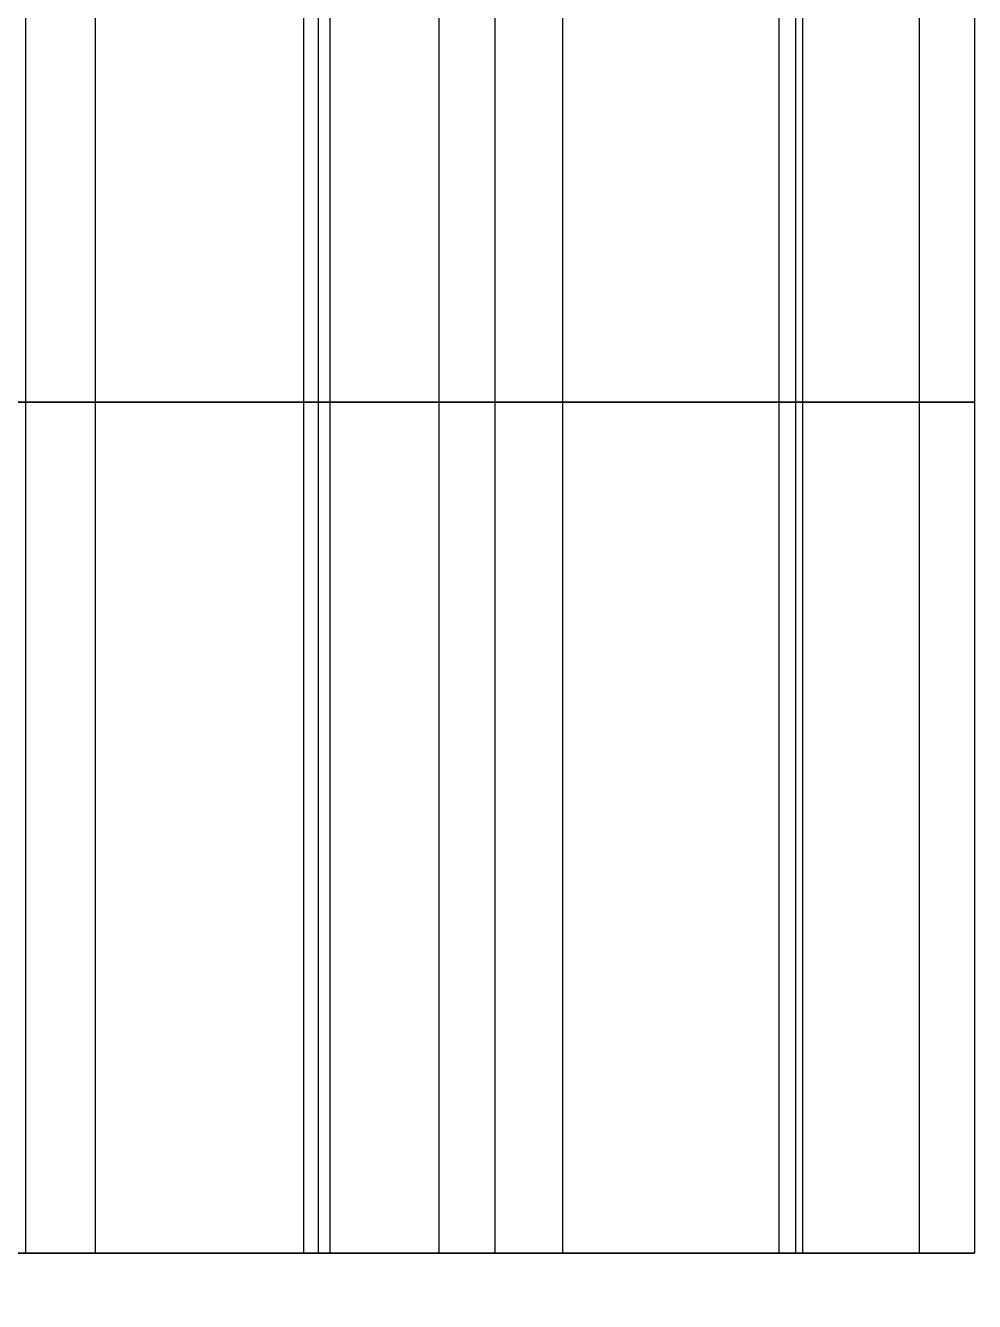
# Model space of a CAD drawing. Extents: x -60 to 60, y -153 to -30.
# Drawn here: x -32.312 to -28.965, y -90.171 to -85.672 of the extents above; entities that cross this region are included whole.
import ezdxf

# ---------------------------------------------------------------- set-up
doc = ezdxf.new("R2010")
doc.units = 0
doc.layers.add('Cut051006', color=7, linetype='CONTINUOUS')

msp = doc.modelspace()

# ---------------------------------------------------------------- linework, layer by layer
at = {"layer": 'Cut051006'}
for p, q in [((-32.312, -84, 104.173), (-32.312, -87, 104.173)), ((-32.312, -84, 104.173), (-32.312, -87, 104.173)), ((-32.312, -84, 10.4771), (-32.312, -87, 10.4771)), ((-32.312, -84, 10.4771), (-32.312, -87, 10.4771)), ((-32.0659, -84, 103.972), (-32.0659, -87, 103.972)), ((-32.0659, -84, 103.972), (-32.0659, -87, 103.972)), ((-32.0659, -84, 10.6773), (-32.0659, -87, 10.6773)), ((-32.0659, -84, 10.6773), (-32.0659, -87, 10.6773)), ((-31.3322, -84, 104.833), (-31.3322, -87, 104.833)), ((-31.3322, -84, 104.833), (-31.3322, -87, 104.833)), ((-31.3322, -84, 9.81624), (-31.3322, -87, 9.81624)), ((-31.3322, -84, 9.81624), (-31.3322, -87, 9.81624)), ((-31.2799, -84, 105.025), (-31.2799, -87, 105.025)), ((-31.2799, -84, 105.025), (-31.2799, -87, 105.025)), ((-31.2799, -84, 9.62443), (-31.2799, -87, 9.62443)), ((-31.2799, -84, 9.62443), (-31.2799, -87, 9.62443)), ((-31.2387, -84, 104.53), (-31.2387, -87, 104.53)), ((-31.2387, -84, 104.53), (-31.2387, -87, 104.53)), ((-31.2387, -84, 10.1194), (-31.2387, -87, 10.1194)), ((-31.2387, -84, 10.1194), (-31.2387, -87, 10.1194)), ((-30.8538, -84, 105.302), (-30.8538, -87, 105.302)), ((-30.8538, -84, 105.302), (-30.8538, -87, 105.302)), ((-30.8538, -84, 9.34768), (-30.8538, -87, 9.34768)), ((-30.8538, -84, 9.34768), (-30.8538, -87, 9.34768)), ((-30.6573, -84, 105.272), (-30.6573, -87, 105.272)), ((-30.6573, -84, 105.272), (-30.6573, -87, 105.272)), ((-30.6573, -84, 9.37796), (-30.6573, -87, 9.37796)), ((-30.6573, -84, 9.37796), (-30.6573, -87, 9.37796)), ((-30.4184, -84, 105.063), (-30.4184, -87, 105.063)), ((-30.4184, -84, 105.063), (-30.4184, -87, 105.063)), ((-30.4184, -84, 9.58665), (-30.4184, -87, 9.58665)), ((-30.4184, -84, 9.58665), (-30.4184, -87, 9.58665)), ((-29.6551, -84, 105.898), (-29.6551, -87, 105.898)), ((-29.6551, -84, 105.898), (-29.6551, -87, 105.898)), ((-29.6551, -84, 8.7517), (-29.6551, -87, 8.7517)), ((-29.6551, -84, 8.7517), (-29.6551, -87, 8.7517)), ((-29.5962, -84, 106.088), (-29.5962, -87, 106.088)), ((-29.5962, -84, 106.088), (-29.5962, -87, 106.088)), ((-29.5962, -84, 8.56183), (-29.5962, -87, 8.56183)), ((-29.5962, -84, 8.56183), (-29.5962, -87, 8.56183)), ((-29.5723, -84, 105.592), (-29.5723, -87, 105.592)), ((-29.5723, -84, 105.592), (-29.5723, -87, 105.592)), ((-29.5723, -84, 9.05792), (-29.5723, -87, 9.05792)), ((-29.5723, -84, 9.05792), (-29.5723, -87, 9.05792)), ((-29.1606, -84, 106.35), (-29.1606, -87, 106.35)), ((-29.1606, -84, 106.35), (-29.1606, -87, 106.35)), ((-29.1606, -84, 8.30013), (-29.1606, -87, 8.30013)), ((-29.1606, -84, 8.30013), (-29.1606, -87, 8.30013)), ((-28.9653, -84, 106.312), (-28.9653, -87, 106.312)), ((-28.9653, -84, 106.312), (-28.9653, -87, 106.312)), ((-28.9653, -84, 8.33724), (-28.9653, -87, 8.33724)), ((-28.9653, -84, 8.33724), (-28.9653, -87, 8.33724)), ((-32.312, -87, 104.173), (-32.312, -90, 104.173)), ((-32.312, -87, 104.173), (-32.312, -90, 104.173)), ((-32.312, -87, 10.4771), (-32.312, -90, 10.4771)), ((-32.312, -87, 10.4771), (-32.312, -90, 10.4771)), ((-32.0659, -87, 103.972), (-32.0659, -90, 103.972)), ((-32.0659, -87, 103.972), (-32.0659, -90, 103.972)), ((-32.0659, -87, 10.6773), (-32.0659, -90, 10.6773)), ((-32.0659, -87, 10.6773), (-32.0659, -90, 10.6773)), ((-31.3322, -87, 104.833), (-31.3322, -90, 104.833)), ((-31.3322, -87, 104.833), (-31.3322, -90, 104.833)), ((-31.3322, -87, 9.81624), (-31.3322, -90, 9.81624)), ((-31.3322, -87, 9.81624), (-31.3322, -90, 9.81624)), ((-31.2799, -87, 105.025), (-31.2799, -90, 105.025)), ((-31.2799, -87, 105.025), (-31.2799, -90, 105.025)), ((-31.2799, -87, 9.62443), (-31.2799, -90, 9.62443)), ((-31.2799, -87, 9.62443), (-31.2799, -90, 9.62443)), ((-31.2387, -87, 104.53), (-31.2387, -90, 104.53)), ((-31.2387, -87, 104.53), (-31.2387, -90, 104.53)), ((-31.2387, -87, 10.1194), (-31.2387, -90, 10.1194)), ((-31.2387, -87, 10.1194), (-31.2387, -90, 10.1194)), ((-30.8538, -87, 105.302), (-30.8538, -90, 105.302)), ((-30.8538, -87, 105.302), (-30.8538, -90, 105.302)), ((-30.8538, -87, 9.34768), (-30.8538, -90, 9.34768)), ((-30.8538, -87, 9.34768), (-30.8538, -90, 9.34768)), ((-30.6573, -87, 105.272), (-30.6573, -90, 105.272)), ((-30.6573, -87, 105.272), (-30.6573, -90, 105.272)), ((-30.6573, -87, 9.37796), (-30.6573, -90, 9.37796)), ((-30.6573, -87, 9.37796), (-30.6573, -90, 9.37796)), ((-30.4184, -87, 105.063), (-30.4184, -90, 105.063)), ((-30.4184, -87, 105.063), (-30.4184, -90, 105.063)), ((-30.4184, -87, 9.58665), (-30.4184, -90, 9.58665)), ((-30.4184, -87, 9.58665), (-30.4184, -90, 9.58665)), ((-29.6551, -87, 105.898), (-29.6551, -90, 105.898)), ((-29.6551, -87, 105.898), (-29.6551, -90, 105.898)), ((-29.6551, -87, 8.7517), (-29.6551, -90, 8.7517)), ((-29.6551, -87, 8.7517), (-29.6551, -90, 8.7517)), ((-29.5962, -87, 106.088), (-29.5962, -90, 106.088)), ((-29.5962, -87, 106.088), (-29.5962, -90, 106.088)), ((-29.5962, -87, 8.56183), (-29.5962, -90, 8.56183)), ((-29.5962, -87, 8.56183), (-29.5962, -90, 8.56183)), ((-29.5723, -87, 105.592), (-29.5723, -90, 105.592)), ((-29.5723, -87, 105.592), (-29.5723, -90, 105.592)), ((-29.5723, -87, 9.05792), (-29.5723, -90, 9.05792)), ((-29.5723, -87, 9.05792), (-29.5723, -90, 9.05792)), ((-29.1606, -87, 106.35), (-29.1606, -90, 106.35)), ((-29.1606, -87, 106.35), (-29.1606, -90, 106.35)), ((-29.1606, -87, 8.30013), (-29.1606, -90, 8.30013)), ((-29.1606, -87, 8.30013), (-29.1606, -90, 8.30013)), ((-28.9653, -87, 106.312), (-28.9653, -90, 106.312)), ((-28.9653, -87, 106.312), (-28.9653, -90, 106.312)), ((-28.9653, -87, 8.33724), (-28.9653, -90, 8.33724)), ((-28.9653, -87, 8.33724), (-28.9653, -90, 8.33724))]:
    msp.add_line(p, q, dxfattribs=at)
for centre in [(0, -90), (0, -90), (0, -93), (0, -93)]:
    msp.add_circle(centre, 60, dxfattribs=at)
for points, degree, knots in [([(-32.312, -87, 104.173), (-32.3469, -87, 104.213), (-32.4062, -87, 104.222), (-32.466, -87, 104.227), (-32.5094, -87, 104.196)], 2, [0, 0, 0, 0.724386, 0.724386, 1.44877, 1.44877, 1.44877]), ([(-32.5094, -87, 10.4537), (-32.466, -87, 10.4229), (-32.4062, -87, 10.428), (-32.3469, -87, 10.437), (-32.312, -87, 10.4771)], 2, [0, 0, 0, 0.724386, 0.724386, 1.44877, 1.44877, 1.44877]), ([(-32.312, -87, 104.173), (-32.3469, -87, 104.213), (-32.4062, -87, 104.222), (-32.466, -87, 104.227), (-32.5094, -87, 104.196)], 2, [0, 0, 0, 0.724386, 0.724386, 1.44877, 1.44877, 1.44877]), ([(-32.5094, -87, 10.4537), (-32.466, -87, 10.4229), (-32.4062, -87, 10.428), (-32.3469, -87, 10.437), (-32.312, -87, 10.4771)], 2, [0, 0, 0, 0.724386, 0.724386, 1.44877, 1.44877, 1.44877]), ([(-32.312, -87, 104.173), (-32.3469, -87, 104.213), (-32.4062, -87, 104.222), (-32.466, -87, 104.227), (-32.5094, -87, 104.196)], 2, [0, 0, 0, 0.724386, 0.724386, 1.44877, 1.44877, 1.44877]), ([(-32.5094, -87, 10.4537), (-32.466, -87, 10.4229), (-32.4062, -87, 10.428), (-32.3469, -87, 10.437), (-32.312, -87, 10.4771)], 2, [0, 0, 0, 0.724386, 0.724386, 1.44877, 1.44877, 1.44877]), ([(-32.312, -87, 104.173), (-32.3469, -87, 104.213), (-32.4062, -87, 104.222), (-32.466, -87, 104.227), (-32.5094, -87, 104.196)], 2, [0, 0, 0, 0.724386, 0.724386, 1.44877, 1.44877, 1.44877]), ([(-32.5094, -87, 10.4537), (-32.466, -87, 10.4229), (-32.4062, -87, 10.428), (-32.3469, -87, 10.437), (-32.312, -87, 10.4771)], 2, [0, 0, 0, 0.724386, 0.724386, 1.44877, 1.44877, 1.44877]), ([(-31.2387, -87, 104.53), (-31.227, -87, 104.448), (-31.2327, -87, 104.35), (-31.2712, -87, 104.251), (-31.3088, -87, 104.153), (-31.3814, -87, 104.057), (-31.478, -87, 103.993), (-31.5739, -87, 103.927), (-31.69, -87, 103.896), (-31.7952, -87, 103.898), (-31.901, -87, 103.899), (-31.9943, -87, 103.931), (-32.0659, -87, 103.972)], 3, [0, 0, 0, 0, 0.558599, 0.558599, 0.558599, 1.1172, 1.1172, 1.1172, 1.6758, 1.6758, 1.6758, 2.2344, 2.2344, 2.2344, 2.2344]), ([(-32.0659, -87, 10.6773), (-31.9943, -87, 10.7189), (-31.901, -87, 10.7504), (-31.7952, -87, 10.7517), (-31.69, -87, 10.7536), (-31.5739, -87, 10.7222), (-31.478, -87, 10.6568), (-31.3814, -87, 10.5924), (-31.3088, -87, 10.4965), (-31.2712, -87, 10.3983), (-31.2327, -87, 10.2997), (-31.227, -87, 10.2013), (-31.2387, -87, 10.1194)], 3, [0, 0, 0, 0, 0.558599, 0.558599, 0.558599, 1.1172, 1.1172, 1.1172, 1.6758, 1.6758, 1.6758, 2.2344, 2.2344, 2.2344, 2.2344]), ([(-31.2387, -87, 104.53), (-31.227, -87, 104.448), (-31.2327, -87, 104.35), (-31.2712, -87, 104.251), (-31.3088, -87, 104.153), (-31.3814, -87, 104.057), (-31.478, -87, 103.993), (-31.5739, -87, 103.927), (-31.69, -87, 103.896), (-31.7952, -87, 103.898), (-31.901, -87, 103.899), (-31.9943, -87, 103.931), (-32.0659, -87, 103.972)], 3, [0, 0, 0, 0, 0.558599, 0.558599, 0.558599, 1.1172, 1.1172, 1.1172, 1.6758, 1.6758, 1.6758, 2.2344, 2.2344, 2.2344, 2.2344]), ([(-32.0659, -87, 10.6773), (-31.9943, -87, 10.7189), (-31.901, -87, 10.7504), (-31.7952, -87, 10.7517), (-31.69, -87, 10.7536), (-31.5739, -87, 10.7222), (-31.478, -87, 10.6568), (-31.3814, -87, 10.5924), (-31.3088, -87, 10.4965), (-31.2712, -87, 10.3983), (-31.2327, -87, 10.2997), (-31.227, -87, 10.2013), (-31.2387, -87, 10.1194)], 3, [0, 0, 0, 0, 0.558599, 0.558599, 0.558599, 1.1172, 1.1172, 1.1172, 1.6758, 1.6758, 1.6758, 2.2344, 2.2344, 2.2344, 2.2344]), ([(-31.2387, -87, 104.53), (-31.227, -87, 104.448), (-31.2327, -87, 104.35), (-31.2712, -87, 104.251), (-31.3088, -87, 104.153), (-31.3814, -87, 104.057), (-31.478, -87, 103.993), (-31.5739, -87, 103.927), (-31.69, -87, 103.896), (-31.7952, -87, 103.898), (-31.901, -87, 103.899), (-31.9943, -87, 103.931), (-32.0659, -87, 103.972)], 3, [0, 0, 0, 0, 0.558599, 0.558599, 0.558599, 1.1172, 1.1172, 1.1172, 1.6758, 1.6758, 1.6758, 2.2344, 2.2344, 2.2344, 2.2344]), ([(-32.0659, -87, 10.6773), (-31.9943, -87, 10.7189), (-31.901, -87, 10.7504), (-31.7952, -87, 10.7517), (-31.69, -87, 10.7536), (-31.5739, -87, 10.7222), (-31.478, -87, 10.6568), (-31.3814, -87, 10.5924), (-31.3088, -87, 10.4965), (-31.2712, -87, 10.3983), (-31.2327, -87, 10.2997), (-31.227, -87, 10.2013), (-31.2387, -87, 10.1194)], 3, [0, 0, 0, 0, 0.558599, 0.558599, 0.558599, 1.1172, 1.1172, 1.1172, 1.6758, 1.6758, 1.6758, 2.2344, 2.2344, 2.2344, 2.2344]), ([(-31.2387, -87, 104.53), (-31.227, -87, 104.448), (-31.2327, -87, 104.35), (-31.2712, -87, 104.251), (-31.3088, -87, 104.153), (-31.3814, -87, 104.057), (-31.478, -87, 103.993), (-31.5739, -87, 103.927), (-31.69, -87, 103.896), (-31.7952, -87, 103.898), (-31.901, -87, 103.899), (-31.9943, -87, 103.931), (-32.0659, -87, 103.972)], 3, [0, 0, 0, 0, 0.558599, 0.558599, 0.558599, 1.1172, 1.1172, 1.1172, 1.6758, 1.6758, 1.6758, 2.2344, 2.2344, 2.2344, 2.2344]), ([(-32.0659, -87, 10.6773), (-31.9943, -87, 10.7189), (-31.901, -87, 10.7504), (-31.7952, -87, 10.7517), (-31.69, -87, 10.7536), (-31.5739, -87, 10.7222), (-31.478, -87, 10.6568), (-31.3814, -87, 10.5924), (-31.3088, -87, 10.4965), (-31.2712, -87, 10.3983), (-31.2327, -87, 10.2997), (-31.227, -87, 10.2013), (-31.2387, -87, 10.1194)], 3, [0, 0, 0, 0, 0.558599, 0.558599, 0.558599, 1.1172, 1.1172, 1.1172, 1.6758, 1.6758, 1.6758, 2.2344, 2.2344, 2.2344, 2.2344]), ([(-31.2799, -87, 105.025), (-31.3247, -87, 104.997), (-31.3424, -87, 104.939), (-31.3562, -87, 104.881), (-31.3322, -87, 104.833)], 2, [0, 0, 0, 0.724386, 0.724386, 1.44877, 1.44877, 1.44877]), ([(-31.3322, -87, 9.81624), (-31.3562, -87, 9.76881), (-31.3424, -87, 9.71043), (-31.3247, -87, 9.65311), (-31.2799, -87, 9.62443)], 2, [0, 0, 0, 0.724386, 0.724386, 1.44877, 1.44877, 1.44877]), ([(-31.2799, -87, 105.025), (-31.3247, -87, 104.997), (-31.3424, -87, 104.939), (-31.3562, -87, 104.881), (-31.3322, -87, 104.833)], 2, [0, 0, 0, 0.724386, 0.724386, 1.44877, 1.44877, 1.44877]), ([(-31.3322, -87, 9.81624), (-31.3562, -87, 9.76881), (-31.3424, -87, 9.71043), (-31.3247, -87, 9.65311), (-31.2799, -87, 9.62443)], 2, [0, 0, 0, 0.724386, 0.724386, 1.44877, 1.44877, 1.44877]), ([(-31.2799, -87, 105.025), (-31.3247, -87, 104.997), (-31.3424, -87, 104.939), (-31.3562, -87, 104.881), (-31.3322, -87, 104.833)], 2, [0, 0, 0, 0.724386, 0.724386, 1.44877, 1.44877, 1.44877]), ([(-31.3322, -87, 9.81624), (-31.3562, -87, 9.76881), (-31.3424, -87, 9.71043), (-31.3247, -87, 9.65311), (-31.2799, -87, 9.62443)], 2, [0, 0, 0, 0.724386, 0.724386, 1.44877, 1.44877, 1.44877]), ([(-31.2799, -87, 105.025), (-31.3247, -87, 104.997), (-31.3424, -87, 104.939), (-31.3562, -87, 104.881), (-31.3322, -87, 104.833)], 2, [0, 0, 0, 0.724386, 0.724386, 1.44877, 1.44877, 1.44877]), ([(-31.3322, -87, 9.81624), (-31.3562, -87, 9.76881), (-31.3424, -87, 9.71043), (-31.3247, -87, 9.65311), (-31.2799, -87, 9.62443)], 2, [0, 0, 0, 0.724386, 0.724386, 1.44877, 1.44877, 1.44877]), ([(-30.6573, -87, 105.272), (-30.6909, -87, 105.313), (-30.7498, -87, 105.324), (-30.8094, -87, 105.331), (-30.8538, -87, 105.302)], 2, [0, 0, 0, 0.724386, 0.724386, 1.44877, 1.44877, 1.44877]), ([(-30.8538, -87, 9.34768), (-30.8094, -87, 9.31846), (-30.7498, -87, 9.32559), (-30.6909, -87, 9.33672), (-30.6573, -87, 9.37796)], 2, [0, 0, 0, 0.724386, 0.724386, 1.44877, 1.44877, 1.44877]), ([(-30.6573, -87, 105.272), (-30.6909, -87, 105.313), (-30.7498, -87, 105.324), (-30.8094, -87, 105.331), (-30.8538, -87, 105.302)], 2, [0, 0, 0, 0.724386, 0.724386, 1.44877, 1.44877, 1.44877]), ([(-30.8538, -87, 9.34768), (-30.8094, -87, 9.31846), (-30.7498, -87, 9.32559), (-30.6909, -87, 9.33672), (-30.6573, -87, 9.37796)], 2, [0, 0, 0, 0.724386, 0.724386, 1.44877, 1.44877, 1.44877]), ([(-30.6573, -87, 105.272), (-30.6909, -87, 105.313), (-30.7498, -87, 105.324), (-30.8094, -87, 105.331), (-30.8538, -87, 105.302)], 2, [0, 0, 0, 0.724386, 0.724386, 1.44877, 1.44877, 1.44877]), ([(-30.8538, -87, 9.34768), (-30.8094, -87, 9.31846), (-30.7498, -87, 9.32559), (-30.6909, -87, 9.33672), (-30.6573, -87, 9.37796)], 2, [0, 0, 0, 0.724386, 0.724386, 1.44877, 1.44877, 1.44877]), ([(-30.6573, -87, 105.272), (-30.6909, -87, 105.313), (-30.7498, -87, 105.324), (-30.8094, -87, 105.331), (-30.8538, -87, 105.302)], 2, [0, 0, 0, 0.724386, 0.724386, 1.44877, 1.44877, 1.44877]), ([(-30.8538, -87, 9.34768), (-30.8094, -87, 9.31846), (-30.7498, -87, 9.32559), (-30.6909, -87, 9.33672), (-30.6573, -87, 9.37796)], 2, [0, 0, 0, 0.724386, 0.724386, 1.44877, 1.44877, 1.44877]), ([(-29.5723, -87, 105.592), (-29.5634, -87, 105.509), (-29.5725, -87, 105.411), (-29.6144, -87, 105.314), (-29.6554, -87, 105.217), (-29.7314, -87, 105.124), (-29.8301, -87, 105.063), (-29.9282, -87, 105.001), (-30.0454, -87, 104.974), (-30.1504, -87, 104.979), (-30.2561, -87, 104.984), (-30.3483, -87, 105.019), (-30.4184, -87, 105.063)], 3, [0, 0, 0, 0, 0.558599, 0.558599, 0.558599, 1.1172, 1.1172, 1.1172, 1.6758, 1.6758, 1.6758, 2.2344, 2.2344, 2.2344, 2.2344]), ([(-30.4184, -87, 9.58665), (-30.3483, -87, 9.63067), (-30.2561, -87, 9.66547), (-30.1504, -87, 9.67042), (-30.0454, -87, 9.67603), (-29.9282, -87, 9.64867), (-29.8301, -87, 9.5867), (-29.7314, -87, 9.52568), (-29.6554, -87, 9.43234), (-29.6144, -87, 9.33549), (-29.5725, -87, 9.23833), (-29.5634, -87, 9.1402), (-29.5723, -87, 9.05792)], 3, [0, 0, 0, 0, 0.558599, 0.558599, 0.558599, 1.1172, 1.1172, 1.1172, 1.6758, 1.6758, 1.6758, 2.2344, 2.2344, 2.2344, 2.2344]), ([(-29.5723, -87, 105.592), (-29.5634, -87, 105.509), (-29.5725, -87, 105.411), (-29.6144, -87, 105.314), (-29.6554, -87, 105.217), (-29.7314, -87, 105.124), (-29.8301, -87, 105.063), (-29.9282, -87, 105.001), (-30.0454, -87, 104.974), (-30.1504, -87, 104.979), (-30.2561, -87, 104.984), (-30.3483, -87, 105.019), (-30.4184, -87, 105.063)], 3, [0, 0, 0, 0, 0.558599, 0.558599, 0.558599, 1.1172, 1.1172, 1.1172, 1.6758, 1.6758, 1.6758, 2.2344, 2.2344, 2.2344, 2.2344]), ([(-30.4184, -87, 9.58665), (-30.3483, -87, 9.63067), (-30.2561, -87, 9.66547), (-30.1504, -87, 9.67042), (-30.0454, -87, 9.67603), (-29.9282, -87, 9.64867), (-29.8301, -87, 9.5867), (-29.7314, -87, 9.52568), (-29.6554, -87, 9.43234), (-29.6144, -87, 9.33549), (-29.5725, -87, 9.23833), (-29.5634, -87, 9.1402), (-29.5723, -87, 9.05792)], 3, [0, 0, 0, 0, 0.558599, 0.558599, 0.558599, 1.1172, 1.1172, 1.1172, 1.6758, 1.6758, 1.6758, 2.2344, 2.2344, 2.2344, 2.2344]), ([(-29.5723, -87, 105.592), (-29.5634, -87, 105.509), (-29.5725, -87, 105.411), (-29.6144, -87, 105.314), (-29.6554, -87, 105.217), (-29.7314, -87, 105.124), (-29.8301, -87, 105.063), (-29.9282, -87, 105.001), (-30.0454, -87, 104.974), (-30.1504, -87, 104.979), (-30.2561, -87, 104.984), (-30.3483, -87, 105.019), (-30.4184, -87, 105.063)], 3, [0, 0, 0, 0, 0.558599, 0.558599, 0.558599, 1.1172, 1.1172, 1.1172, 1.6758, 1.6758, 1.6758, 2.2344, 2.2344, 2.2344, 2.2344]), ([(-30.4184, -87, 9.58665), (-30.3483, -87, 9.63067), (-30.2561, -87, 9.66547), (-30.1504, -87, 9.67042), (-30.0454, -87, 9.67603), (-29.9282, -87, 9.64867), (-29.8301, -87, 9.5867), (-29.7314, -87, 9.52568), (-29.6554, -87, 9.43234), (-29.6144, -87, 9.33549), (-29.5725, -87, 9.23833), (-29.5634, -87, 9.1402), (-29.5723, -87, 9.05792)], 3, [0, 0, 0, 0, 0.558599, 0.558599, 0.558599, 1.1172, 1.1172, 1.1172, 1.6758, 1.6758, 1.6758, 2.2344, 2.2344, 2.2344, 2.2344]), ([(-29.5723, -87, 105.592), (-29.5634, -87, 105.509), (-29.5725, -87, 105.411), (-29.6144, -87, 105.314), (-29.6554, -87, 105.217), (-29.7314, -87, 105.124), (-29.8301, -87, 105.063), (-29.9282, -87, 105.001), (-30.0454, -87, 104.974), (-30.1504, -87, 104.979), (-30.2561, -87, 104.984), (-30.3483, -87, 105.019), (-30.4184, -87, 105.063)], 3, [0, 0, 0, 0, 0.558599, 0.558599, 0.558599, 1.1172, 1.1172, 1.1172, 1.6758, 1.6758, 1.6758, 2.2344, 2.2344, 2.2344, 2.2344]), ([(-30.4184, -87, 9.58665), (-30.3483, -87, 9.63067), (-30.2561, -87, 9.66547), (-30.1504, -87, 9.67042), (-30.0454, -87, 9.67603), (-29.9282, -87, 9.64867), (-29.8301, -87, 9.5867), (-29.7314, -87, 9.52568), (-29.6554, -87, 9.43234), (-29.6144, -87, 9.33549), (-29.5725, -87, 9.23833), (-29.5634, -87, 9.1402), (-29.5723, -87, 9.05792)], 3, [0, 0, 0, 0, 0.558599, 0.558599, 0.558599, 1.1172, 1.1172, 1.1172, 1.6758, 1.6758, 1.6758, 2.2344, 2.2344, 2.2344, 2.2344]), ([(-29.5962, -87, 106.088), (-29.6419, -87, 106.061), (-29.6616, -87, 106.004), (-29.6774, -87, 105.946), (-29.6551, -87, 105.898)], 2, [0, 0, 0, 0.724386, 0.724386, 1.44877, 1.44877, 1.44877]), ([(-29.6551, -87, 8.7517), (-29.6774, -87, 8.70346), (-29.6616, -87, 8.6456), (-29.6419, -87, 8.58894), (-29.5962, -87, 8.56183)], 2, [0, 0, 0, 0.724386, 0.724386, 1.44877, 1.44877, 1.44877]), ([(-29.5962, -87, 106.088), (-29.6419, -87, 106.061), (-29.6616, -87, 106.004), (-29.6774, -87, 105.946), (-29.6551, -87, 105.898)], 2, [0, 0, 0, 0.724386, 0.724386, 1.44877, 1.44877, 1.44877]), ([(-29.6551, -87, 8.7517), (-29.6774, -87, 8.70346), (-29.6616, -87, 8.6456), (-29.6419, -87, 8.58894), (-29.5962, -87, 8.56183)], 2, [0, 0, 0, 0.724386, 0.724386, 1.44877, 1.44877, 1.44877]), ([(-29.5962, -87, 106.088), (-29.6419, -87, 106.061), (-29.6616, -87, 106.004), (-29.6774, -87, 105.946), (-29.6551, -87, 105.898)], 2, [0, 0, 0, 0.724386, 0.724386, 1.44877, 1.44877, 1.44877]), ([(-29.6551, -87, 8.7517), (-29.6774, -87, 8.70346), (-29.6616, -87, 8.6456), (-29.6419, -87, 8.58894), (-29.5962, -87, 8.56183)], 2, [0, 0, 0, 0.724386, 0.724386, 1.44877, 1.44877, 1.44877]), ([(-29.5962, -87, 106.088), (-29.6419, -87, 106.061), (-29.6616, -87, 106.004), (-29.6774, -87, 105.946), (-29.6551, -87, 105.898)], 2, [0, 0, 0, 0.724386, 0.724386, 1.44877, 1.44877, 1.44877]), ([(-29.6551, -87, 8.7517), (-29.6774, -87, 8.70346), (-29.6616, -87, 8.6456), (-29.6419, -87, 8.58894), (-29.5962, -87, 8.56183)], 2, [0, 0, 0, 0.724386, 0.724386, 1.44877, 1.44877, 1.44877]), ([(-28.9653, -87, 106.312), (-28.9974, -87, 106.355), (-29.0559, -87, 106.368), (-29.1152, -87, 106.377), (-29.1606, -87, 106.35)], 2, [0, 0, 0, 0.724386, 0.724386, 1.44877, 1.44877, 1.44877]), ([(-29.1606, -87, 8.30013), (-29.1152, -87, 8.27247), (-29.0559, -87, 8.28168), (-28.9974, -87, 8.29485), (-28.9653, -87, 8.33724)], 2, [0, 0, 0, 0.724386, 0.724386, 1.44877, 1.44877, 1.44877]), ([(-28.9653, -87, 106.312), (-28.9974, -87, 106.355), (-29.0559, -87, 106.368), (-29.1152, -87, 106.377), (-29.1606, -87, 106.35)], 2, [0, 0, 0, 0.724386, 0.724386, 1.44877, 1.44877, 1.44877]), ([(-29.1606, -87, 8.30013), (-29.1152, -87, 8.27247), (-29.0559, -87, 8.28168), (-28.9974, -87, 8.29485), (-28.9653, -87, 8.33724)], 2, [0, 0, 0, 0.724386, 0.724386, 1.44877, 1.44877, 1.44877]), ([(-28.9653, -87, 106.312), (-28.9974, -87, 106.355), (-29.0559, -87, 106.368), (-29.1152, -87, 106.377), (-29.1606, -87, 106.35)], 2, [0, 0, 0, 0.724386, 0.724386, 1.44877, 1.44877, 1.44877]), ([(-29.1606, -87, 8.30013), (-29.1152, -87, 8.27247), (-29.0559, -87, 8.28168), (-28.9974, -87, 8.29485), (-28.9653, -87, 8.33724)], 2, [0, 0, 0, 0.724386, 0.724386, 1.44877, 1.44877, 1.44877]), ([(-28.9653, -87, 106.312), (-28.9974, -87, 106.355), (-29.0559, -87, 106.368), (-29.1152, -87, 106.377), (-29.1606, -87, 106.35)], 2, [0, 0, 0, 0.724386, 0.724386, 1.44877, 1.44877, 1.44877]), ([(-29.1606, -87, 8.30013), (-29.1152, -87, 8.27247), (-29.0559, -87, 8.28168), (-28.9974, -87, 8.29485), (-28.9653, -87, 8.33724)], 2, [0, 0, 0, 0.724386, 0.724386, 1.44877, 1.44877, 1.44877]), ([(-32.312, -90, 104.173), (-32.3469, -90, 104.213), (-32.4062, -90, 104.222), (-32.466, -90, 104.227), (-32.5094, -90, 104.196)], 2, [0, 0, 0, 0.724386, 0.724386, 1.44877, 1.44877, 1.44877]), ([(-32.5094, -90, 10.4537), (-32.466, -90, 10.4229), (-32.4062, -90, 10.428), (-32.3469, -90, 10.437), (-32.312, -90, 10.4771)], 2, [0, 0, 0, 0.724386, 0.724386, 1.44877, 1.44877, 1.44877]), ([(-32.312, -90, 104.173), (-32.3469, -90, 104.213), (-32.4062, -90, 104.222), (-32.466, -90, 104.227), (-32.5094, -90, 104.196)], 2, [0, 0, 0, 0.724386, 0.724386, 1.44877, 1.44877, 1.44877]), ([(-32.5094, -90, 10.4537), (-32.466, -90, 10.4229), (-32.4062, -90, 10.428), (-32.3469, -90, 10.437), (-32.312, -90, 10.4771)], 2, [0, 0, 0, 0.724386, 0.724386, 1.44877, 1.44877, 1.44877]), ([(-31.2387, -90, 104.53), (-31.227, -90, 104.448), (-31.2327, -90, 104.35), (-31.2712, -90, 104.251), (-31.3088, -90, 104.153), (-31.3814, -90, 104.057), (-31.478, -90, 103.993), (-31.5739, -90, 103.927), (-31.69, -90, 103.896), (-31.7952, -90, 103.898), (-31.901, -90, 103.899), (-31.9943, -90, 103.931), (-32.0659, -90, 103.972)], 3, [0, 0, 0, 0, 0.558599, 0.558599, 0.558599, 1.1172, 1.1172, 1.1172, 1.6758, 1.6758, 1.6758, 2.2344, 2.2344, 2.2344, 2.2344]), ([(-32.0659, -90, 10.6773), (-31.9943, -90, 10.7189), (-31.901, -90, 10.7504), (-31.7952, -90, 10.7517), (-31.69, -90, 10.7536), (-31.5739, -90, 10.7222), (-31.478, -90, 10.6568), (-31.3814, -90, 10.5924), (-31.3088, -90, 10.4965), (-31.2712, -90, 10.3983), (-31.2327, -90, 10.2997), (-31.227, -90, 10.2013), (-31.2387, -90, 10.1194)], 3, [0, 0, 0, 0, 0.558599, 0.558599, 0.558599, 1.1172, 1.1172, 1.1172, 1.6758, 1.6758, 1.6758, 2.2344, 2.2344, 2.2344, 2.2344]), ([(-31.2387, -90, 104.53), (-31.227, -90, 104.448), (-31.2327, -90, 104.35), (-31.2712, -90, 104.251), (-31.3088, -90, 104.153), (-31.3814, -90, 104.057), (-31.478, -90, 103.993), (-31.5739, -90, 103.927), (-31.69, -90, 103.896), (-31.7952, -90, 103.898), (-31.901, -90, 103.899), (-31.9943, -90, 103.931), (-32.0659, -90, 103.972)], 3, [0, 0, 0, 0, 0.558599, 0.558599, 0.558599, 1.1172, 1.1172, 1.1172, 1.6758, 1.6758, 1.6758, 2.2344, 2.2344, 2.2344, 2.2344]), ([(-32.0659, -90, 10.6773), (-31.9943, -90, 10.7189), (-31.901, -90, 10.7504), (-31.7952, -90, 10.7517), (-31.69, -90, 10.7536), (-31.5739, -90, 10.7222), (-31.478, -90, 10.6568), (-31.3814, -90, 10.5924), (-31.3088, -90, 10.4965), (-31.2712, -90, 10.3983), (-31.2327, -90, 10.2997), (-31.227, -90, 10.2013), (-31.2387, -90, 10.1194)], 3, [0, 0, 0, 0, 0.558599, 0.558599, 0.558599, 1.1172, 1.1172, 1.1172, 1.6758, 1.6758, 1.6758, 2.2344, 2.2344, 2.2344, 2.2344]), ([(-31.2799, -90, 105.025), (-31.3247, -90, 104.997), (-31.3424, -90, 104.939), (-31.3562, -90, 104.881), (-31.3322, -90, 104.833)], 2, [0, 0, 0, 0.724386, 0.724386, 1.44877, 1.44877, 1.44877]), ([(-31.3322, -90, 9.81624), (-31.3562, -90, 9.76881), (-31.3424, -90, 9.71043), (-31.3247, -90, 9.65311), (-31.2799, -90, 9.62443)], 2, [0, 0, 0, 0.724386, 0.724386, 1.44877, 1.44877, 1.44877]), ([(-31.2799, -90, 105.025), (-31.3247, -90, 104.997), (-31.3424, -90, 104.939), (-31.3562, -90, 104.881), (-31.3322, -90, 104.833)], 2, [0, 0, 0, 0.724386, 0.724386, 1.44877, 1.44877, 1.44877]), ([(-31.3322, -90, 9.81624), (-31.3562, -90, 9.76881), (-31.3424, -90, 9.71043), (-31.3247, -90, 9.65311), (-31.2799, -90, 9.62443)], 2, [0, 0, 0, 0.724386, 0.724386, 1.44877, 1.44877, 1.44877]), ([(-30.6573, -90, 105.272), (-30.6909, -90, 105.313), (-30.7498, -90, 105.324), (-30.8094, -90, 105.331), (-30.8538, -90, 105.302)], 2, [0, 0, 0, 0.724386, 0.724386, 1.44877, 1.44877, 1.44877]), ([(-30.8538, -90, 9.34768), (-30.8094, -90, 9.31846), (-30.7498, -90, 9.32559), (-30.6909, -90, 9.33672), (-30.6573, -90, 9.37796)], 2, [0, 0, 0, 0.724386, 0.724386, 1.44877, 1.44877, 1.44877]), ([(-30.6573, -90, 105.272), (-30.6909, -90, 105.313), (-30.7498, -90, 105.324), (-30.8094, -90, 105.331), (-30.8538, -90, 105.302)], 2, [0, 0, 0, 0.724386, 0.724386, 1.44877, 1.44877, 1.44877]), ([(-30.8538, -90, 9.34768), (-30.8094, -90, 9.31846), (-30.7498, -90, 9.32559), (-30.6909, -90, 9.33672), (-30.6573, -90, 9.37796)], 2, [0, 0, 0, 0.724386, 0.724386, 1.44877, 1.44877, 1.44877]), ([(-29.5723, -90, 105.592), (-29.5634, -90, 105.509), (-29.5725, -90, 105.411), (-29.6144, -90, 105.314), (-29.6554, -90, 105.217), (-29.7314, -90, 105.124), (-29.8301, -90, 105.063), (-29.9282, -90, 105.001), (-30.0454, -90, 104.974), (-30.1504, -90, 104.979), (-30.2561, -90, 104.984), (-30.3483, -90, 105.019), (-30.4184, -90, 105.063)], 3, [0, 0, 0, 0, 0.558599, 0.558599, 0.558599, 1.1172, 1.1172, 1.1172, 1.6758, 1.6758, 1.6758, 2.2344, 2.2344, 2.2344, 2.2344]), ([(-30.4184, -90, 9.58665), (-30.3483, -90, 9.63067), (-30.2561, -90, 9.66547), (-30.1504, -90, 9.67042), (-30.0454, -90, 9.67603), (-29.9282, -90, 9.64867), (-29.8301, -90, 9.5867), (-29.7314, -90, 9.52568), (-29.6554, -90, 9.43234), (-29.6144, -90, 9.33549), (-29.5725, -90, 9.23833), (-29.5634, -90, 9.1402), (-29.5723, -90, 9.05792)], 3, [0, 0, 0, 0, 0.558599, 0.558599, 0.558599, 1.1172, 1.1172, 1.1172, 1.6758, 1.6758, 1.6758, 2.2344, 2.2344, 2.2344, 2.2344]), ([(-29.5723, -90, 105.592), (-29.5634, -90, 105.509), (-29.5725, -90, 105.411), (-29.6144, -90, 105.314), (-29.6554, -90, 105.217), (-29.7314, -90, 105.124), (-29.8301, -90, 105.063), (-29.9282, -90, 105.001), (-30.0454, -90, 104.974), (-30.1504, -90, 104.979), (-30.2561, -90, 104.984), (-30.3483, -90, 105.019), (-30.4184, -90, 105.063)], 3, [0, 0, 0, 0, 0.558599, 0.558599, 0.558599, 1.1172, 1.1172, 1.1172, 1.6758, 1.6758, 1.6758, 2.2344, 2.2344, 2.2344, 2.2344]), ([(-30.4184, -90, 9.58665), (-30.3483, -90, 9.63067), (-30.2561, -90, 9.66547), (-30.1504, -90, 9.67042), (-30.0454, -90, 9.67603), (-29.9282, -90, 9.64867), (-29.8301, -90, 9.5867), (-29.7314, -90, 9.52568), (-29.6554, -90, 9.43234), (-29.6144, -90, 9.33549), (-29.5725, -90, 9.23833), (-29.5634, -90, 9.1402), (-29.5723, -90, 9.05792)], 3, [0, 0, 0, 0, 0.558599, 0.558599, 0.558599, 1.1172, 1.1172, 1.1172, 1.6758, 1.6758, 1.6758, 2.2344, 2.2344, 2.2344, 2.2344]), ([(-29.5962, -90, 106.088), (-29.6419, -90, 106.061), (-29.6616, -90, 106.004), (-29.6774, -90, 105.946), (-29.6551, -90, 105.898)], 2, [0, 0, 0, 0.724386, 0.724386, 1.44877, 1.44877, 1.44877]), ([(-29.6551, -90, 8.7517), (-29.6774, -90, 8.70346), (-29.6616, -90, 8.6456), (-29.6419, -90, 8.58894), (-29.5962, -90, 8.56183)], 2, [0, 0, 0, 0.724386, 0.724386, 1.44877, 1.44877, 1.44877]), ([(-29.5962, -90, 106.088), (-29.6419, -90, 106.061), (-29.6616, -90, 106.004), (-29.6774, -90, 105.946), (-29.6551, -90, 105.898)], 2, [0, 0, 0, 0.724386, 0.724386, 1.44877, 1.44877, 1.44877]), ([(-29.6551, -90, 8.7517), (-29.6774, -90, 8.70346), (-29.6616, -90, 8.6456), (-29.6419, -90, 8.58894), (-29.5962, -90, 8.56183)], 2, [0, 0, 0, 0.724386, 0.724386, 1.44877, 1.44877, 1.44877]), ([(-28.9653, -90, 106.312), (-28.9974, -90, 106.355), (-29.0559, -90, 106.368), (-29.1152, -90, 106.377), (-29.1606, -90, 106.35)], 2, [0, 0, 0, 0.724386, 0.724386, 1.44877, 1.44877, 1.44877]), ([(-29.1606, -90, 8.30013), (-29.1152, -90, 8.27247), (-29.0559, -90, 8.28168), (-28.9974, -90, 8.29485), (-28.9653, -90, 8.33724)], 2, [0, 0, 0, 0.724386, 0.724386, 1.44877, 1.44877, 1.44877]), ([(-28.9653, -90, 106.312), (-28.9974, -90, 106.355), (-29.0559, -90, 106.368), (-29.1152, -90, 106.377), (-29.1606, -90, 106.35)], 2, [0, 0, 0, 0.724386, 0.724386, 1.44877, 1.44877, 1.44877]), ([(-29.1606, -90, 8.30013), (-29.1152, -90, 8.27247), (-29.0559, -90, 8.28168), (-28.9974, -90, 8.29485), (-28.9653, -90, 8.33724)], 2, [0, 0, 0, 0.724386, 0.724386, 1.44877, 1.44877, 1.44877])]:
    msp.add_open_spline(points, degree=degree, knots=knots, dxfattribs=at)
for points, degree in [([(-32.0659, -87, 103.972), (-32.2049, -87, 104.053), (-32.312, -87, 104.173)], 2), ([(-32.312, -87, 10.4771), (-32.2049, -87, 10.5968), (-32.0659, -87, 10.6773)], 2), ([(-32.0659, -87, 103.972), (-32.2049, -87, 104.053), (-32.312, -87, 104.173)], 2), ([(-32.312, -87, 10.4771), (-32.2049, -87, 10.5968), (-32.0659, -87, 10.6773)], 2), ([(-32.0659, -87, 103.972), (-32.2049, -87, 104.053), (-32.312, -87, 104.173)], 2), ([(-32.312, -87, 10.4771), (-32.2049, -87, 10.5968), (-32.0659, -87, 10.6773)], 2), ([(-32.0659, -87, 103.972), (-32.2049, -87, 104.053), (-32.312, -87, 104.173)], 2), ([(-32.312, -87, 10.4771), (-32.2049, -87, 10.5968), (-32.0659, -87, 10.6773)], 2), ([(-31.3322, -87, 104.833), (-31.2613, -87, 104.689), (-31.2387, -87, 104.53)], 2), ([(-31.2387, -87, 10.1194), (-31.2613, -87, 9.96035), (-31.3322, -87, 9.81624)], 2), ([(-31.3322, -87, 104.833), (-31.2613, -87, 104.689), (-31.2387, -87, 104.53)], 2), ([(-31.2387, -87, 10.1194), (-31.2613, -87, 9.96035), (-31.3322, -87, 9.81624)], 2), ([(-31.3322, -87, 104.833), (-31.2613, -87, 104.689), (-31.2387, -87, 104.53)], 2), ([(-31.2387, -87, 10.1194), (-31.2613, -87, 9.96035), (-31.3322, -87, 9.81624)], 2), ([(-31.3322, -87, 104.833), (-31.2613, -87, 104.689), (-31.2387, -87, 104.53)], 2), ([(-31.2387, -87, 10.1194), (-31.2613, -87, 9.96035), (-31.3322, -87, 9.81624)], 2), ([(-30.8538, -87, 105.302), (-31.2799, -87, 105.025)], 1), ([(-31.2799, -87, 9.62443), (-30.8538, -87, 9.34768)], 1), ([(-30.8538, -87, 105.302), (-31.2799, -87, 105.025)], 1), ([(-31.2799, -87, 9.62443), (-30.8538, -87, 9.34768)], 1), ([(-30.8538, -87, 105.302), (-31.2799, -87, 105.025)], 1), ([(-31.2799, -87, 9.62443), (-30.8538, -87, 9.34768)], 1), ([(-30.8538, -87, 105.302), (-31.2799, -87, 105.025)], 1), ([(-31.2799, -87, 9.62443), (-30.8538, -87, 9.34768)], 1), ([(-30.4184, -87, 105.063), (-30.5545, -87, 105.148), (-30.6573, -87, 105.272)], 2), ([(-30.6573, -87, 9.37796), (-30.5545, -87, 9.50135), (-30.4184, -87, 9.58665)], 2), ([(-30.4184, -87, 105.063), (-30.5545, -87, 105.148), (-30.6573, -87, 105.272)], 2), ([(-30.6573, -87, 9.37796), (-30.5545, -87, 9.50135), (-30.4184, -87, 9.58665)], 2), ([(-30.4184, -87, 105.063), (-30.5545, -87, 105.148), (-30.6573, -87, 105.272)], 2), ([(-30.6573, -87, 9.37796), (-30.5545, -87, 9.50135), (-30.4184, -87, 9.58665)], 2), ([(-30.4184, -87, 105.063), (-30.5545, -87, 105.148), (-30.6573, -87, 105.272)], 2), ([(-30.6573, -87, 9.37796), (-30.5545, -87, 9.50135), (-30.4184, -87, 9.58665)], 2), ([(-29.6551, -87, 105.898), (-29.5893, -87, 105.751), (-29.5723, -87, 105.592)], 2), ([(-29.5723, -87, 9.05792), (-29.5893, -87, 8.8982), (-29.6551, -87, 8.7517)], 2), ([(-29.6551, -87, 105.898), (-29.5893, -87, 105.751), (-29.5723, -87, 105.592)], 2), ([(-29.5723, -87, 9.05792), (-29.5893, -87, 8.8982), (-29.6551, -87, 8.7517)], 2), ([(-29.6551, -87, 105.898), (-29.5893, -87, 105.751), (-29.5723, -87, 105.592)], 2), ([(-29.5723, -87, 9.05792), (-29.5893, -87, 8.8982), (-29.6551, -87, 8.7517)], 2), ([(-29.6551, -87, 105.898), (-29.5893, -87, 105.751), (-29.5723, -87, 105.592)], 2), ([(-29.5723, -87, 9.05792), (-29.5893, -87, 8.8982), (-29.6551, -87, 8.7517)], 2), ([(-29.1606, -87, 106.35), (-29.5962, -87, 106.088)], 1), ([(-29.5962, -87, 8.56183), (-29.1606, -87, 8.30013)], 1), ([(-29.1606, -87, 106.35), (-29.5962, -87, 106.088)], 1), ([(-29.5962, -87, 8.56183), (-29.1606, -87, 8.30013)], 1), ([(-29.1606, -87, 106.35), (-29.5962, -87, 106.088)], 1), ([(-29.5962, -87, 8.56183), (-29.1606, -87, 8.30013)], 1), ([(-29.1606, -87, 106.35), (-29.5962, -87, 106.088)], 1), ([(-29.5962, -87, 8.56183), (-29.1606, -87, 8.30013)], 1), ([(-32.0659, -90, 103.972), (-32.2049, -90, 104.053), (-32.312, -90, 104.173)], 2), ([(-32.312, -90, 10.4771), (-32.2049, -90, 10.5968), (-32.0659, -90, 10.6773)], 2), ([(-32.0659, -90, 103.972), (-32.2049, -90, 104.053), (-32.312, -90, 104.173)], 2), ([(-32.312, -90, 10.4771), (-32.2049, -90, 10.5968), (-32.0659, -90, 10.6773)], 2), ([(-31.3322, -90, 104.833), (-31.2613, -90, 104.689), (-31.2387, -90, 104.53)], 2), ([(-31.2387, -90, 10.1194), (-31.2613, -90, 9.96035), (-31.3322, -90, 9.81624)], 2), ([(-31.3322, -90, 104.833), (-31.2613, -90, 104.689), (-31.2387, -90, 104.53)], 2), ([(-31.2387, -90, 10.1194), (-31.2613, -90, 9.96035), (-31.3322, -90, 9.81624)], 2), ([(-30.8538, -90, 105.302), (-31.2799, -90, 105.025)], 1), ([(-31.2799, -90, 9.62443), (-30.8538, -90, 9.34768)], 1), ([(-30.8538, -90, 105.302), (-31.2799, -90, 105.025)], 1), ([(-31.2799, -90, 9.62443), (-30.8538, -90, 9.34768)], 1), ([(-30.4184, -90, 105.063), (-30.5545, -90, 105.148), (-30.6573, -90, 105.272)], 2), ([(-30.6573, -90, 9.37796), (-30.5545, -90, 9.50135), (-30.4184, -90, 9.58665)], 2), ([(-30.4184, -90, 105.063), (-30.5545, -90, 105.148), (-30.6573, -90, 105.272)], 2), ([(-30.6573, -90, 9.37796), (-30.5545, -90, 9.50135), (-30.4184, -90, 9.58665)], 2), ([(-29.6551, -90, 105.898), (-29.5893, -90, 105.751), (-29.5723, -90, 105.592)], 2), ([(-29.5723, -90, 9.05792), (-29.5893, -90, 8.8982), (-29.6551, -90, 8.7517)], 2), ([(-29.6551, -90, 105.898), (-29.5893, -90, 105.751), (-29.5723, -90, 105.592)], 2), ([(-29.5723, -90, 9.05792), (-29.5893, -90, 8.8982), (-29.6551, -90, 8.7517)], 2), ([(-29.1606, -90, 106.35), (-29.5962, -90, 106.088)], 1), ([(-29.5962, -90, 8.56183), (-29.1606, -90, 8.30013)], 1), ([(-29.1606, -90, 106.35), (-29.5962, -90, 106.088)], 1), ([(-29.5962, -90, 8.56183), (-29.1606, -90, 8.30013)], 1)]:
    msp.add_open_spline(points, degree=degree, dxfattribs=at)

doc.saveas('drawing.dxf')
